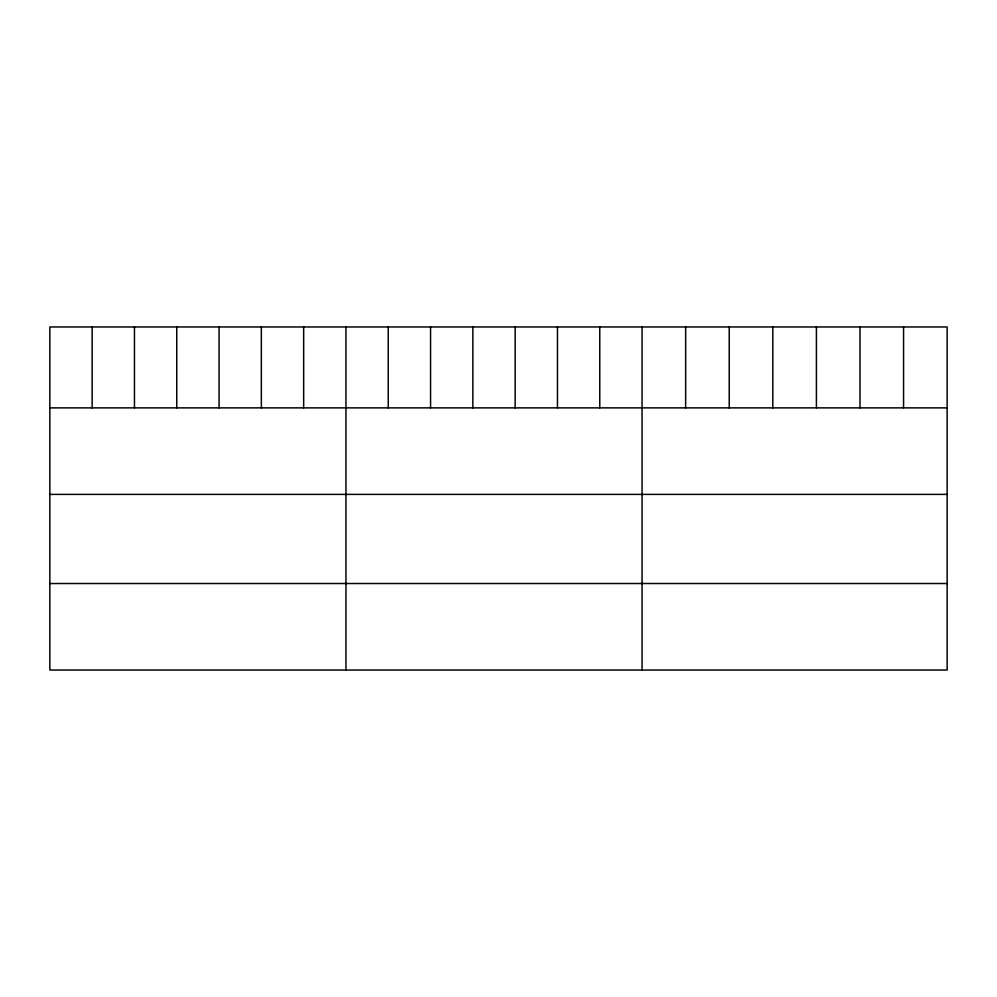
<?xml version="1.0" encoding="UTF-8"?>
<svg xmlns="http://www.w3.org/2000/svg" width="997" height="997" viewBox="0 0 997 997"><rect width="100%" height="100%" fill="white"/><g stroke="black" fill="none" stroke-linecap="round" stroke-linejoin="round"><path stroke-width="1.5" d="M947.15 407.873L947.15 670.034L49.85 670.034L49.85 326.966L947.15 326.966L947.15 407.873L49.85 407.873M49.85 494.387L947.15 494.387M49.85 583.519L947.15 583.519M903.569 326.966L903.569 407.873M859.987 326.966L859.987 407.873M816.406 326.966L816.406 407.873M772.812 326.966L772.812 407.873M729.231 326.966L729.231 407.873M685.649 326.966L685.649 407.873M642.068 326.966L642.068 670.034M599.77 326.966L599.77 407.873M557.46 326.966L557.46 407.873M515.162 326.966L515.162 407.873M472.865 326.966L472.865 407.873M430.567 326.966L430.567 407.873M388.257 326.966L388.257 407.873M345.959 326.966L345.959 670.034M303.661 326.966L303.661 407.873M261.351 326.966L261.351 407.873M219.053 326.966L219.053 407.873M176.756 326.966L176.756 407.873M134.458 326.966L134.458 407.873M92.148 326.966L92.148 407.873"/></g></svg>
